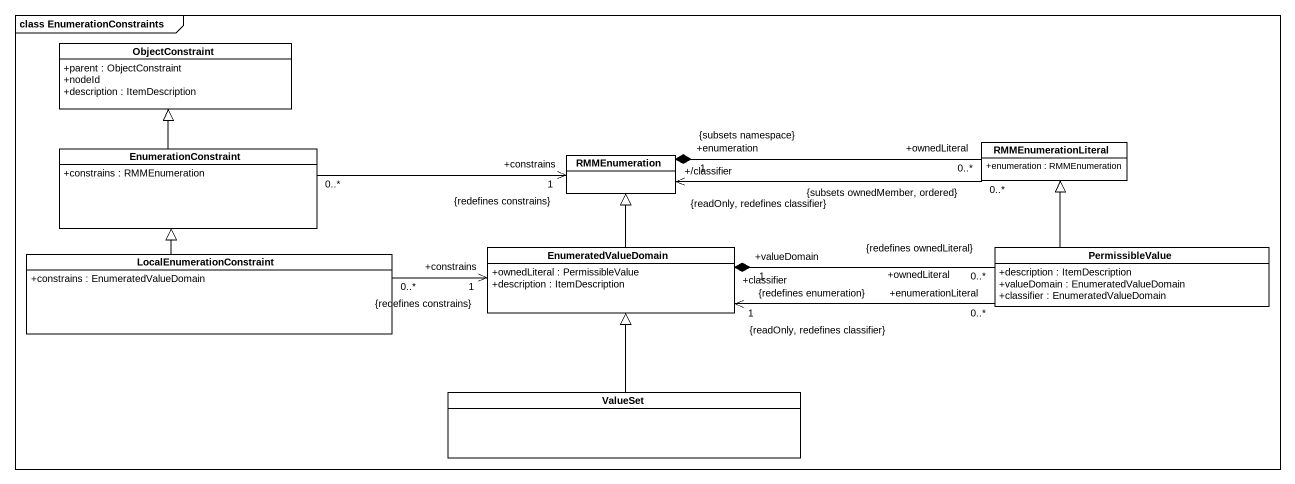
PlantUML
@startuml
mainframe class EnumerationConstraints
hide circle
hide empty members
skinparam classAttributeIconSize 0
class ObjectConstraint {
  +parent : ObjectConstraint
  +nodeId
  +description : ItemDescription
}
class RMMEnumerationLiteral {
  +enumeration : RMMEnumeration
}
class EnumerationConstraint {
  +constrains : RMMEnumeration
}
class RMMEnumeration
class LocalEnumerationConstraint {
  +constrains : EnumeratedValueDomain
}
class EnumeratedValueDomain {
  +ownedLiteral : PermissibleValue
  +description : ItemDescription
}
class PermissibleValue {
  +description : ItemDescription
  +valueDomain : EnumeratedValueDomain
  +classifier : EnumeratedValueDomain
}
class ValueSet
RMMEnumerationLiteral "0..*" -left-> "+/classifier\n{readOnly, redefines classifier}" RMMEnumeration
EnumerationConstraint -up-|> ObjectConstraint
EnumerationConstraint "0..*" -right-> "+constrains\n1\n{redefines constrains}" RMMEnumeration
RMMEnumeration "+enumeration\n1\n{subsets namespace}" *-right- "+ownedLiteral\n0..*\n{subsets ownedMember, ordered}" RMMEnumerationLiteral
LocalEnumerationConstraint -up-|> EnumerationConstraint
LocalEnumerationConstraint "0..*" -right-> "+constrains\n{redefines constrains}\n1" EnumeratedValueDomain
EnumeratedValueDomain -up-|> RMMEnumeration
EnumeratedValueDomain "+valueDomain\n1\n{redefines enumeration}" *-right- "+ownedLiteral\n0..*\n{redefines ownedLiteral}" PermissibleValue
PermissibleValue -up-|> RMMEnumerationLiteral
PermissibleValue "0..*\n+enumerationLiteral" -left-> "+classifier\n{readOnly, redefines classifier}\n1" EnumeratedValueDomain
ValueSet -up-|> EnumeratedValueDomain
@enduml
